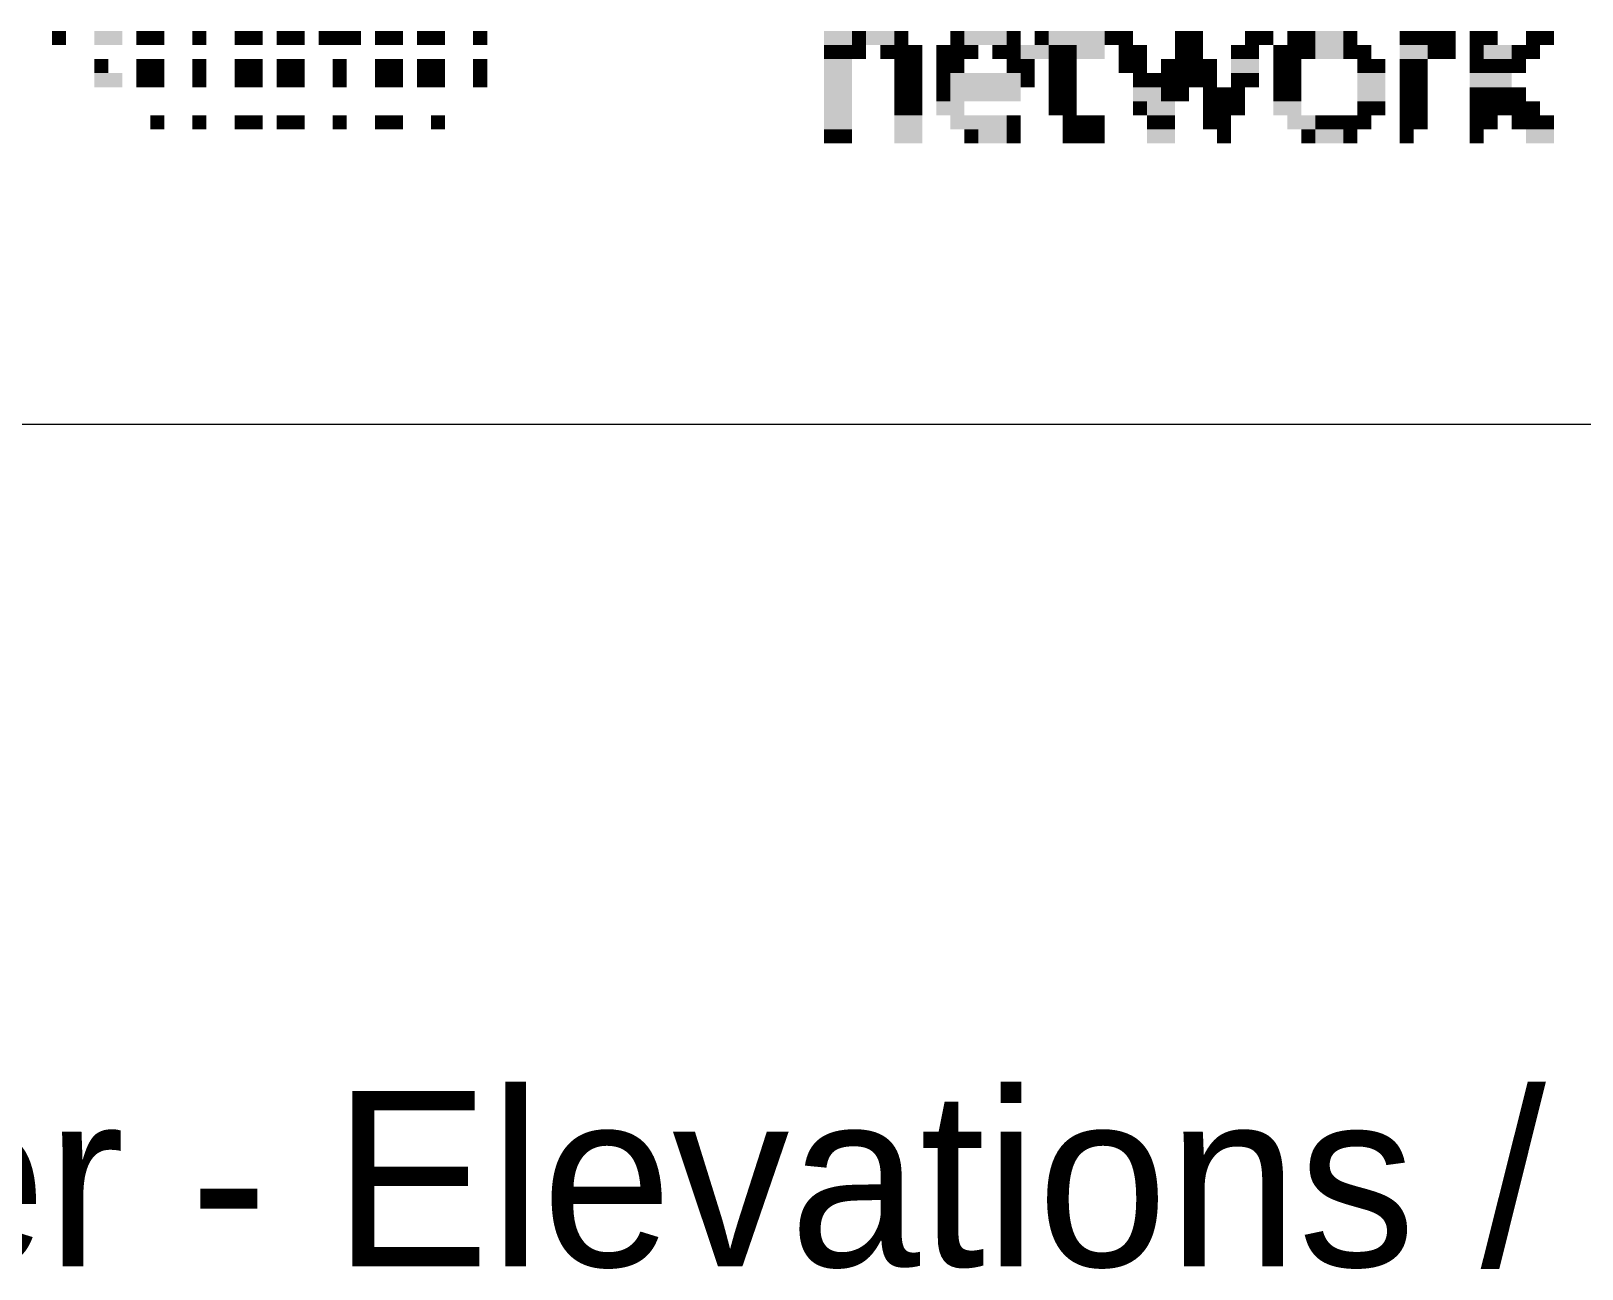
# Paper-space layout '02 Elevations and 3D' of a CAD drawing. Header units: millimetres. Extents: x 5 to 415, y 7 to 290.
# Drawn here: x 362.8 to 384.9, y 49.96 to 67.6 of the extents above; entities that cross this region are included whole.
import ezdxf

# ---------------------------------------------------------------- set-up
doc = ezdxf.new("R2010")
doc.units = ezdxf.units.MM
for name, color, linetype in [('BRANDING', 7, 'Continuous'), ('SHEET', 7, 'Continuous'), ('TEXT', 7, 'Continuous')]:
    doc.layers.add(name, color=color, linetype=linetype)

# ---------------------------------------------------------------- blocks, each defined once
blk = doc.blocks.new('SHEET_02')
at = {"layer": 'BRANDING'}
for points in [[(363.1, 67.6), (363.3, 67.6), (363.1, 67.4), (363.3, 67.4)], [(363.7, 67.6), (364.1, 67.6), (363.7, 67.4), (364.1, 67.4)], [(364.3, 67.6), (364.5, 67.6), (364.3, 67.4), (364.5, 67.4)], [(364.5, 67.6), (364.7, 67.6), (364.5, 67.4), (364.7, 67.4)], [(365.1, 67.6), (365.3, 67.6), (365.1, 67.4), (365.3, 67.4)], [(365.7, 67.6), (365.9, 67.6), (365.7, 67.4), (365.9, 67.4)], [(365.9, 67.6), (366.1, 67.6), (365.9, 67.4), (366.1, 67.4)], [(366.3, 67.6), (366.5, 67.6), (366.3, 67.4), (366.5, 67.4)], [(366.5, 67.6), (366.7, 67.6), (366.5, 67.4), (366.7, 67.4)], [(366.9, 67.6), (367.1, 67.6), (366.9, 67.4), (367.1, 67.4)], [(367.1, 67.6), (367.3, 67.6), (367.1, 67.4), (367.3, 67.4)], [(367.3, 67.6), (367.5, 67.6), (367.3, 67.4), (367.5, 67.4)], [(367.7, 67.6), (367.9, 67.6), (367.7, 67.4), (367.9, 67.4)], [(367.9, 67.6), (368.1, 67.6), (367.9, 67.4), (368.1, 67.4)], [(368.3, 67.6), (368.5, 67.6), (368.3, 67.4), (368.5, 67.4)], [(368.5, 67.6), (368.7, 67.6), (368.5, 67.4), (368.7, 67.4)], [(369.1, 67.6), (369.3, 67.6), (369.1, 67.4), (369.3, 67.4)], [(374.1, 67.6), (374.5, 67.6), (374.1, 67.4), (374.5, 67.4)], [(374.5, 67.6), (374.7, 67.6), (374.5, 67.4), (374.7, 67.4)], [(374.7, 67.6), (375.1, 67.6), (374.7, 67.4), (375.1, 67.4)], [(375.1, 67.6), (375.3, 67.6), (375.1, 67.4), (375.3, 67.4)], [(375.9, 67.6), (376.1, 67.6), (375.9, 67.4), (376.1, 67.4)], [(376.1, 67.6), (376.7, 67.6), (376.1, 67.4), (376.7, 67.4)], [(376.7, 67.6), (376.9, 67.6), (376.7, 67.4), (376.9, 67.4)], [(377.1, 67.6), (377.3, 67.6), (377.1, 67.4), (377.3, 67.4)], [(377.3, 67.6), (377.7, 67.6), (377.3, 67.4), (377.7, 67.4)], [(377.7, 67.6), (378.1, 67.6), (377.7, 67.4), (378.1, 67.4)], [(378.1, 67.6), (378.3, 67.6), (378.1, 67.4), (378.3, 67.4)], [(378.3, 67.6), (378.5, 67.6), (378.3, 67.4), (378.5, 67.4)], [(379.1, 67.6), (379.3, 67.6), (379.1, 67.4), (379.3, 67.4)], [(379.3, 67.6), (379.5, 67.6), (379.3, 67.4), (379.5, 67.4)], [(380.1, 67.6), (380.3, 67.6), (380.1, 67.4), (380.3, 67.4)], [(380.3, 67.6), (380.5, 67.6), (380.3, 67.4), (380.5, 67.4)], [(380.7, 67.6), (380.9, 67.6), (380.7, 67.4), (380.9, 67.4)], [(380.9, 67.6), (381.1, 67.6), (380.9, 67.4), (381.1, 67.4)], [(381.1, 67.6), (381.5, 67.6), (381.1, 67.4), (381.5, 67.4)], [(381.5, 67.6), (381.7, 67.6), (381.5, 67.4), (381.7, 67.4)], [(382.3, 67.6), (382.5, 67.6), (382.3, 67.4), (382.5, 67.4)], [(382.5, 67.6), (382.7, 67.6), (382.5, 67.4), (382.7, 67.4)], [(382.7, 67.6), (382.9, 67.6), (382.7, 67.4), (382.9, 67.4)], [(382.9, 67.6), (383.1, 67.6), (382.9, 67.4), (383.1, 67.4)], [(383.3, 67.6), (383.5, 67.6), (383.3, 67.4), (383.5, 67.4)], [(383.5, 67.6), (383.7, 67.6), (383.5, 67.4), (383.7, 67.4)], [(384.1, 67.6), (384.3, 67.6), (384.1, 67.4), (384.3, 67.4)], [(384.3, 67.6), (384.5, 67.6), (384.3, 67.4), (384.5, 67.4)], [(363.7, 67.2), (363.9, 67.2), (363.7, 67), (363.9, 67)], [(364.3, 67.2), (364.5, 67.2), (364.3, 67), (364.5, 67)], [(364.5, 67.2), (364.7, 67.2), (364.5, 67), (364.7, 67)], [(365.1, 67.2), (365.3, 67.2), (365.1, 67), (365.3, 67)], [(365.7, 67.2), (365.9, 67.2), (365.7, 67), (365.9, 67)], [(365.9, 67.2), (366.1, 67.2), (365.9, 67), (366.1, 67)], [(366.3, 67.2), (366.5, 67.2), (366.3, 67), (366.5, 67)], [(366.5, 67.2), (366.7, 67.2), (366.5, 67), (366.7, 67)], [(367.1, 67.2), (367.3, 67.2), (367.1, 67), (367.3, 67)], [(367.7, 67.2), (367.9, 67.2), (367.7, 67), (367.9, 67)], [(367.9, 67.2), (368.1, 67.2), (367.9, 67), (368.1, 67)], [(368.3, 67.2), (368.5, 67.2), (368.3, 67), (368.5, 67)], [(368.5, 67.2), (368.7, 67.2), (368.5, 67), (368.7, 67)], [(369.1, 67.2), (369.3, 67.2), (369.1, 67), (369.3, 67)], [(374.1, 67.4), (374.3, 67.4), (374.1, 67.2), (374.3, 67.2)], [(374.1, 67.2), (374.5, 67.2), (374.1, 67), (374.5, 67)], [(374.3, 67.4), (374.5, 67.4), (374.3, 67.2), (374.5, 67.2)], [(374.5, 67.4), (374.7, 67.4), (374.5, 67.2), (374.7, 67.2)], [(374.9, 67.4), (375.1, 67.4), (374.9, 67.2), (375.1, 67.2)], [(375.1, 67.4), (375.3, 67.4), (375.1, 67.2), (375.3, 67.2)], [(375.1, 67.2), (375.3, 67.2), (375.1, 67), (375.3, 67)], [(375.3, 67.4), (375.5, 67.4), (375.3, 67.2), (375.5, 67.2)], [(375.3, 67.2), (375.5, 67.2), (375.3, 67), (375.5, 67)], [(375.7, 67.4), (375.9, 67.4), (375.7, 67.2), (375.9, 67.2)], [(375.7, 67.2), (375.9, 67.2), (375.7, 67), (375.9, 67)], [(375.9, 67.4), (376.1, 67.4), (375.9, 67.2), (376.1, 67.2)], [(375.9, 67.2), (376.1, 67.2), (375.9, 67), (376.1, 67)], [(376.1, 67.4), (376.3, 67.4), (376.1, 67.2), (376.3, 67.2)], [(376.5, 67.4), (376.7, 67.4), (376.5, 67.2), (376.7, 67.2)], [(376.7, 67.4), (376.9, 67.4), (376.7, 67.2), (376.9, 67.2)], [(376.7, 67.2), (376.9, 67.2), (376.7, 67), (376.9, 67)], [(376.9, 67.4), (377.3, 67.4), (376.9, 67.2), (377.3, 67.2)], [(376.9, 67.2), (377.1, 67.2), (376.9, 67), (377.1, 67)], [(377.3, 67.4), (377.5, 67.4), (377.3, 67.2), (377.5, 67.2)], [(377.3, 67.2), (377.5, 67.2), (377.3, 67), (377.5, 67)], [(377.5, 67.4), (377.7, 67.4), (377.5, 67.2), (377.7, 67.2)], [(377.5, 67.2), (377.7, 67.2), (377.5, 67), (377.7, 67)], [(377.7, 67.4), (378.1, 67.4), (377.7, 67.2), (378.1, 67.2)], [(378.3, 67.4), (378.5, 67.4), (378.3, 67.2), (378.5, 67.2)], [(378.3, 67.2), (378.5, 67.2), (378.3, 67), (378.5, 67)], [(378.5, 67.4), (378.7, 67.4), (378.5, 67.2), (378.7, 67.2)], [(378.5, 67.2), (378.7, 67.2), (378.5, 67), (378.7, 67)], [(378.9, 67.2), (379.1, 67.2), (378.9, 67), (379.1, 67)], [(379.1, 67.4), (379.3, 67.4), (379.1, 67.2), (379.3, 67.2)], [(379.1, 67.2), (379.3, 67.2), (379.1, 67), (379.3, 67)], [(379.3, 67.4), (379.5, 67.4), (379.3, 67.2), (379.5, 67.2)], [(379.3, 67.2), (379.5, 67.2), (379.3, 67), (379.5, 67)], [(379.5, 67.2), (379.7, 67.2), (379.5, 67), (379.7, 67)], [(379.9, 67.4), (380.1, 67.4), (379.9, 67.2), (380.1, 67.2)], [(379.9, 67.2), (380.3, 67.2), (379.9, 67), (380.3, 67)], [(380.1, 67.4), (380.3, 67.4), (380.1, 67.2), (380.3, 67.2)], [(380.5, 67.4), (380.7, 67.4), (380.5, 67.2), (380.7, 67.2)], [(380.5, 67.2), (380.7, 67.2), (380.5, 67), (380.7, 67)], [(380.7, 67.4), (380.9, 67.4), (380.7, 67.2), (380.9, 67.2)], [(380.7, 67.2), (380.9, 67.2), (380.7, 67), (380.9, 67)], [(380.9, 67.4), (381.1, 67.4), (380.9, 67.2), (381.1, 67.2)], [(381.1, 67.4), (381.5, 67.4), (381.1, 67.2), (381.5, 67.2)], [(381.5, 67.4), (381.7, 67.4), (381.5, 67.2), (381.7, 67.2)], [(381.7, 67.4), (381.9, 67.4), (381.7, 67.2), (381.9, 67.2)], [(381.7, 67.2), (381.9, 67.2), (381.7, 67), (381.9, 67)], [(381.9, 67.2), (382.1, 67.2), (381.9, 67), (382.1, 67)], [(382.3, 67.4), (382.7, 67.4), (382.3, 67.2), (382.7, 67.2)], [(382.3, 67.2), (382.5, 67.2), (382.3, 67), (382.5, 67)], [(382.5, 67.2), (382.7, 67.2), (382.5, 67), (382.7, 67)], [(382.7, 67.4), (382.9, 67.4), (382.7, 67.2), (382.9, 67.2)], [(382.9, 67.4), (383.1, 67.4), (382.9, 67.2), (383.1, 67.2)], [(383.3, 67.4), (383.5, 67.4), (383.3, 67.2), (383.5, 67.2)], [(383.3, 67.2), (383.5, 67.2), (383.3, 67), (383.5, 67)], [(383.5, 67.4), (383.9, 67.4), (383.5, 67.2), (383.9, 67.2)], [(383.5, 67.2), (383.7, 67.2), (383.5, 67), (383.7, 67)], [(383.7, 67.2), (383.9, 67.2), (383.7, 67), (383.9, 67)], [(383.9, 67.4), (384.1, 67.4), (383.9, 67.2), (384.1, 67.2)], [(383.9, 67.2), (384.1, 67.2), (383.9, 67), (384.1, 67)], [(384.1, 67.4), (384.3, 67.4), (384.1, 67.2), (384.3, 67.2)], [(363.7, 67), (364.1, 67), (363.7, 66.8), (364.1, 66.8)], [(364.3, 67), (364.5, 67), (364.3, 66.8), (364.5, 66.8)], [(364.5, 67), (364.7, 67), (364.5, 66.8), (364.7, 66.8)], [(365.1, 67), (365.3, 67), (365.1, 66.8), (365.3, 66.8)], [(365.7, 67), (365.9, 67), (365.7, 66.8), (365.9, 66.8)], [(365.9, 67), (366.1, 67), (365.9, 66.8), (366.1, 66.8)], [(366.3, 67), (366.5, 67), (366.3, 66.8), (366.5, 66.8)], [(366.5, 67), (366.7, 67), (366.5, 66.8), (366.7, 66.8)], [(367.1, 67), (367.3, 67), (367.1, 66.8), (367.3, 66.8)], [(367.7, 67), (367.9, 67), (367.7, 66.8), (367.9, 66.8)], [(367.9, 67), (368.1, 67), (367.9, 66.8), (368.1, 66.8)], [(368.3, 67), (368.5, 67), (368.3, 66.8), (368.5, 66.8)], [(368.5, 67), (368.7, 67), (368.5, 66.8), (368.7, 66.8)], [(369.1, 67), (369.3, 67), (369.1, 66.8), (369.3, 66.8)], [(374.1, 67), (374.5, 67), (374.1, 66.8), (374.5, 66.8)], [(375.1, 67), (375.3, 67), (375.1, 66.8), (375.3, 66.8)], [(375.3, 67), (375.5, 67), (375.3, 66.8), (375.5, 66.8)], [(375.7, 67), (375.9, 67), (375.7, 66.8), (375.9, 66.8)], [(375.9, 67), (376.9, 67), (375.9, 66.8), (376.9, 66.8)], [(376.9, 67), (377.1, 67), (376.9, 66.8), (377.1, 66.8)], [(377.3, 67), (377.5, 67), (377.3, 66.8), (377.5, 66.8)], [(377.5, 67), (377.7, 67), (377.5, 66.8), (377.7, 66.8)], [(378.5, 67), (378.7, 67), (378.5, 66.8), (378.7, 66.8)], [(378.7, 67), (378.9, 67), (378.7, 66.8), (378.9, 66.8)], [(378.9, 67), (379.1, 67), (378.9, 66.8), (379.1, 66.8)], [(379.1, 67), (379.3, 67), (379.1, 66.8), (379.3, 66.8)], [(379.3, 67), (379.5, 67), (379.3, 66.8), (379.5, 66.8)], [(379.5, 67), (379.7, 67), (379.5, 66.8), (379.7, 66.8)], [(379.9, 67), (380.1, 67), (379.9, 66.8), (380.1, 66.8)], [(380.1, 67), (380.3, 67), (380.1, 66.8), (380.3, 66.8)], [(380.5, 67), (380.7, 67), (380.5, 66.8), (380.7, 66.8)], [(380.7, 67), (380.9, 67), (380.7, 66.8), (380.9, 66.8)], [(381.7, 67), (382.1, 67), (381.7, 66.8), (382.1, 66.8)], [(382.3, 67), (382.5, 67), (382.3, 66.8), (382.5, 66.8)], [(382.5, 67), (382.7, 67), (382.5, 66.8), (382.7, 66.8)], [(383.3, 67), (383.9, 67), (383.3, 66.8), (383.9, 66.8)], [(374.1, 66.8), (374.5, 66.8), (374.1, 66.6), (374.5, 66.6)], [(375.1, 66.8), (375.3, 66.8), (375.1, 66.6), (375.3, 66.6)], [(375.3, 66.8), (375.5, 66.8), (375.3, 66.6), (375.5, 66.6)], [(375.7, 66.8), (375.9, 66.8), (375.7, 66.6), (375.9, 66.6)], [(375.9, 66.8), (376.9, 66.8), (375.9, 66.6), (376.9, 66.6)], [(377.3, 66.8), (377.5, 66.8), (377.3, 66.6), (377.5, 66.6)], [(377.5, 66.8), (377.7, 66.8), (377.5, 66.6), (377.7, 66.6)], [(378.5, 66.8), (378.9, 66.8), (378.5, 66.6), (378.9, 66.6)], [(378.9, 66.8), (379.1, 66.8), (378.9, 66.6), (379.1, 66.6)], [(379.1, 66.8), (379.3, 66.8), (379.1, 66.6), (379.3, 66.6)], [(379.5, 66.8), (379.7, 66.8), (379.5, 66.6), (379.7, 66.6)], [(379.7, 66.8), (379.9, 66.8), (379.7, 66.6), (379.9, 66.6)], [(379.9, 66.8), (380.1, 66.8), (379.9, 66.6), (380.1, 66.6)], [(380.5, 66.8), (380.7, 66.8), (380.5, 66.6), (380.7, 66.6)], [(380.7, 66.8), (380.9, 66.8), (380.7, 66.6), (380.9, 66.6)], [(381.7, 66.8), (382.1, 66.8), (381.7, 66.6), (382.1, 66.6)], [(382.3, 66.8), (382.5, 66.8), (382.3, 66.6), (382.5, 66.6)], [(382.5, 66.8), (382.7, 66.8), (382.5, 66.6), (382.7, 66.6)], [(383.3, 66.8), (383.5, 66.8), (383.3, 66.6), (383.5, 66.6)], [(383.5, 66.8), (383.7, 66.8), (383.5, 66.6), (383.7, 66.6)], [(383.7, 66.8), (383.9, 66.8), (383.7, 66.6), (383.9, 66.6)], [(383.9, 66.8), (384.1, 66.8), (383.9, 66.6), (384.1, 66.6)], [(374.1, 66.6), (374.5, 66.6), (374.1, 66.4), (374.5, 66.4)], [(375.1, 66.6), (375.3, 66.6), (375.1, 66.4), (375.3, 66.4)], [(375.3, 66.6), (375.5, 66.6), (375.3, 66.4), (375.5, 66.4)], [(375.7, 66.6), (376.1, 66.6), (375.7, 66.4), (376.1, 66.4)], [(377.3, 66.6), (377.5, 66.6), (377.3, 66.4), (377.5, 66.4)], [(377.5, 66.6), (377.7, 66.6), (377.5, 66.4), (377.7, 66.4)], [(378.5, 66.6), (378.7, 66.6), (378.5, 66.4), (378.7, 66.4)], [(378.7, 66.6), (379.1, 66.6), (378.7, 66.4), (379.1, 66.4)], [(379.5, 66.6), (379.7, 66.6), (379.5, 66.4), (379.7, 66.4)], [(379.7, 66.6), (379.9, 66.6), (379.7, 66.4), (379.9, 66.4)], [(379.9, 66.6), (380.1, 66.6), (379.9, 66.4), (380.1, 66.4)], [(380.5, 66.6), (380.9, 66.6), (380.5, 66.4), (380.9, 66.4)], [(381.7, 66.6), (381.9, 66.6), (381.7, 66.4), (381.9, 66.4)], [(381.9, 66.6), (382.1, 66.6), (381.9, 66.4), (382.1, 66.4)], [(382.3, 66.6), (382.5, 66.6), (382.3, 66.4), (382.5, 66.4)], [(382.5, 66.6), (382.7, 66.6), (382.5, 66.4), (382.7, 66.4)], [(383.3, 66.6), (383.5, 66.6), (383.3, 66.4), (383.5, 66.4)], [(383.5, 66.6), (383.7, 66.6), (383.5, 66.4), (383.7, 66.4)], [(383.7, 66.6), (383.9, 66.6), (383.7, 66.4), (383.9, 66.4)], [(383.9, 66.6), (384.1, 66.6), (383.9, 66.4), (384.1, 66.4)], [(384.1, 66.6), (384.3, 66.6), (384.1, 66.4), (384.3, 66.4)], [(364.5, 66.4), (364.7, 66.4), (364.5, 66.2), (364.7, 66.2)], [(365.1, 66.4), (365.3, 66.4), (365.1, 66.2), (365.3, 66.2)], [(365.7, 66.4), (365.9, 66.4), (365.7, 66.2), (365.9, 66.2)], [(365.9, 66.4), (366.1, 66.4), (365.9, 66.2), (366.1, 66.2)], [(366.3, 66.4), (366.5, 66.4), (366.3, 66.2), (366.5, 66.2)], [(366.5, 66.4), (366.7, 66.4), (366.5, 66.2), (366.7, 66.2)], [(367.1, 66.4), (367.3, 66.4), (367.1, 66.2), (367.3, 66.2)], [(367.7, 66.4), (367.9, 66.4), (367.7, 66.2), (367.9, 66.2)], [(367.9, 66.4), (368.1, 66.4), (367.9, 66.2), (368.1, 66.2)], [(368.5, 66.4), (368.7, 66.4), (368.5, 66.2), (368.7, 66.2)], [(374.1, 66.4), (374.5, 66.4), (374.1, 66.2), (374.5, 66.2)], [(375.1, 66.4), (375.5, 66.4), (375.1, 66.2), (375.5, 66.2)], [(375.9, 66.4), (376.3, 66.4), (375.9, 66.2), (376.3, 66.2)], [(376.3, 66.4), (376.7, 66.4), (376.3, 66.2), (376.7, 66.2)], [(376.7, 66.4), (376.9, 66.4), (376.7, 66.2), (376.9, 66.2)], [(377.5, 66.4), (377.7, 66.4), (377.5, 66.2), (377.7, 66.2)], [(377.7, 66.4), (377.9, 66.4), (377.7, 66.2), (377.9, 66.2)], [(377.9, 66.4), (378.1, 66.4), (377.9, 66.2), (378.1, 66.2)], [(378.7, 66.4), (378.9, 66.4), (378.7, 66.2), (378.9, 66.2)], [(378.9, 66.4), (379.1, 66.4), (378.9, 66.2), (379.1, 66.2)], [(379.5, 66.4), (379.7, 66.4), (379.5, 66.2), (379.7, 66.2)], [(379.7, 66.4), (379.9, 66.4), (379.7, 66.2), (379.9, 66.2)], [(380.7, 66.4), (381.1, 66.4), (380.7, 66.2), (381.1, 66.2)], [(381.1, 66.4), (381.3, 66.4), (381.1, 66.2), (381.3, 66.2)], [(381.3, 66.4), (381.5, 66.4), (381.3, 66.2), (381.5, 66.2)], [(381.5, 66.4), (381.7, 66.4), (381.5, 66.2), (381.7, 66.2)], [(381.7, 66.4), (381.9, 66.4), (381.7, 66.2), (381.9, 66.2)], [(382.3, 66.4), (382.5, 66.4), (382.3, 66.2), (382.5, 66.2)], [(382.5, 66.4), (382.7, 66.4), (382.5, 66.2), (382.7, 66.2)], [(383.3, 66.4), (383.5, 66.4), (383.3, 66.2), (383.5, 66.2)], [(383.5, 66.4), (383.7, 66.4), (383.5, 66.2), (383.7, 66.2)], [(383.9, 66.4), (384.1, 66.4), (383.9, 66.2), (384.1, 66.2)], [(384.1, 66.4), (384.3, 66.4), (384.1, 66.2), (384.3, 66.2)], [(384.3, 66.4), (384.5, 66.4), (384.3, 66.2), (384.5, 66.2)], [(374.1, 66.2), (374.3, 66.2), (374.1, 66), (374.3, 66)], [(374.3, 66.2), (374.5, 66.2), (374.3, 66), (374.5, 66)], [(375.1, 66.2), (375.5, 66.2), (375.1, 66), (375.5, 66)], [(376.1, 66.2), (376.3, 66.2), (376.1, 66), (376.3, 66)], [(376.3, 66.2), (376.7, 66.2), (376.3, 66), (376.7, 66)], [(376.7, 66.2), (376.9, 66.2), (376.7, 66), (376.9, 66)], [(377.5, 66.2), (377.7, 66.2), (377.5, 66), (377.7, 66)], [(377.7, 66.2), (377.9, 66.2), (377.7, 66), (377.9, 66)], [(377.9, 66.2), (378.1, 66.2), (377.9, 66), (378.1, 66)], [(378.7, 66.2), (379.1, 66.2), (378.7, 66), (379.1, 66)], [(379.7, 66.2), (379.9, 66.2), (379.7, 66), (379.9, 66)], [(380.9, 66.2), (381.1, 66.2), (380.9, 66), (381.1, 66)], [(381.1, 66.2), (381.5, 66.2), (381.1, 66), (381.5, 66)], [(381.5, 66.2), (381.7, 66.2), (381.5, 66), (381.7, 66)], [(382.3, 66.2), (382.5, 66.2), (382.3, 66), (382.5, 66)], [(383.3, 66.2), (383.5, 66.2), (383.3, 66), (383.5, 66)], [(384.1, 66.2), (384.5, 66.2), (384.1, 66), (384.5, 66)]]:
    blk.add_solid(points, dxfattribs=at)
at = {"layer": 'SHEET', "lineweight": 18}
blk.add_line((342, 62), (415, 62), dxfattribs=at)
at = {"layer": 'TEXT'}
blk.add_text('Water Tower - Elevations / 3D', height=2.5, dxfattribs=at).set_placement((345, 50))

psp = doc.layouts.new('02 Elevations and 3D')

# ---------------------------------------------------------------- block references
psp.add_blockref('SHEET_02', (0, 0))

doc.saveas('drawing.dxf')
